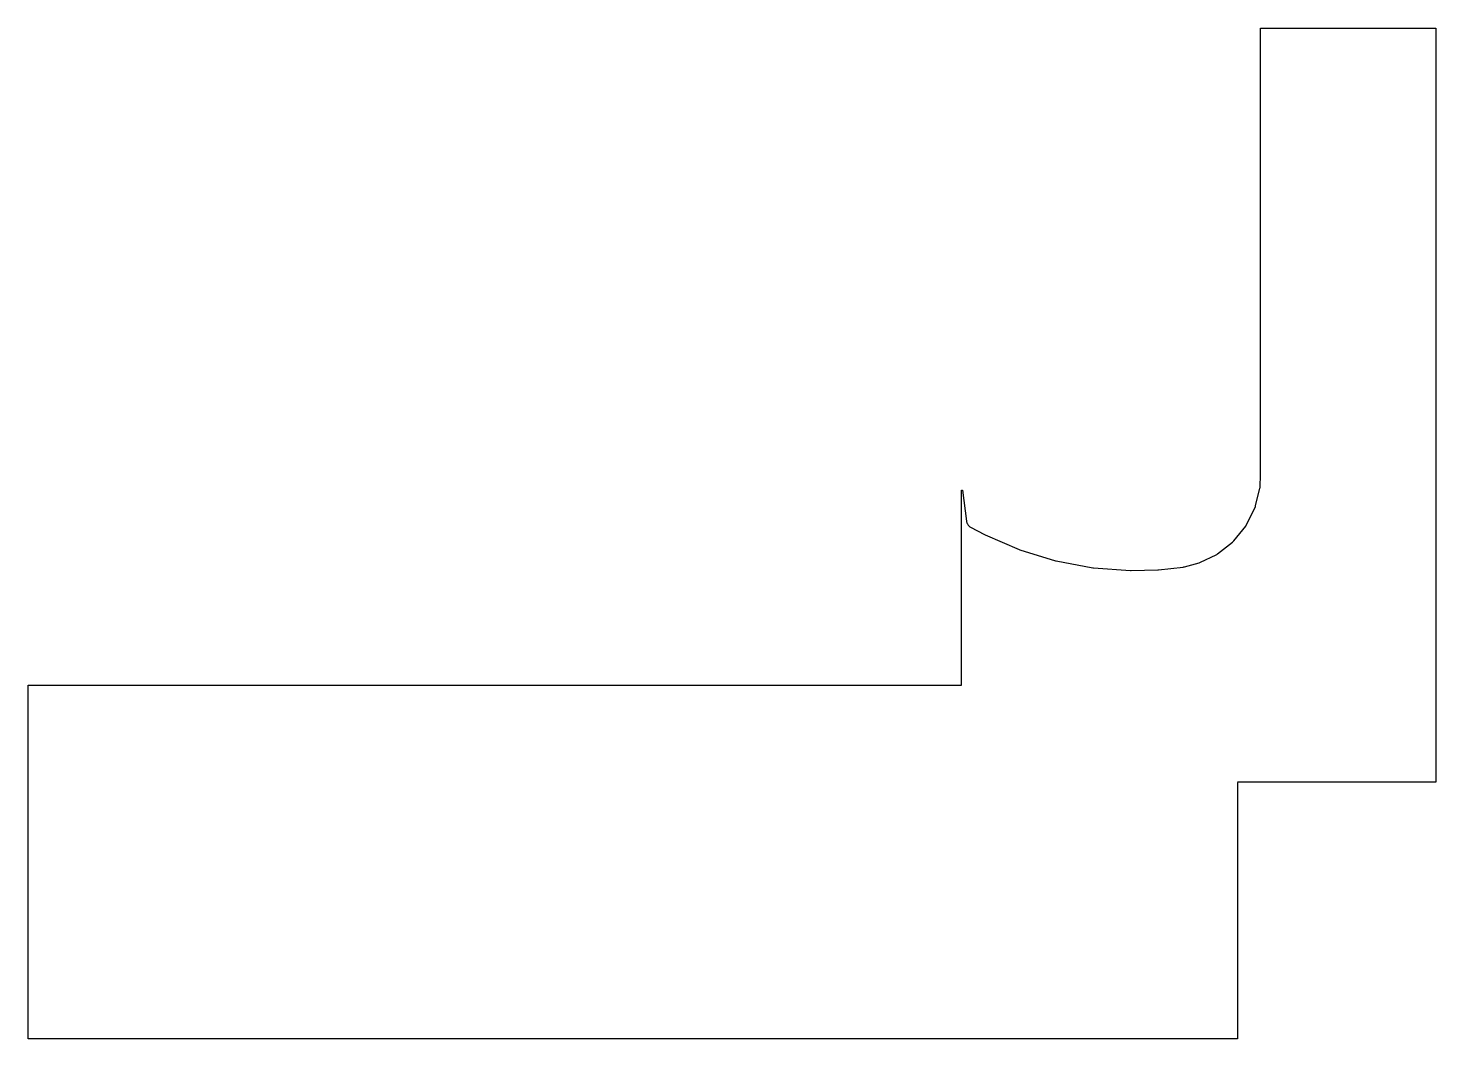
# Model space of a CAD drawing. Header units: millimetres. Extents: x 0 to 362, y 0 to 260.
import ezdxf

# ---------------------------------------------------------------- set-up
doc = ezdxf.new("R2010")
doc.units = ezdxf.units.MM

msp = doc.modelspace()

# ---------------------------------------------------------------- linework, layer by layer
msp.add_lwpolyline([(362, 260.03), (362, 260.03), (362, 260.03), (362, 66), (362, 66), (362, 66), (311, 66), (311, 66), (311.04, 65.93), (311.03, 65.93), (311.03, 65.93), (311.03, 65.92), (311.02, 65.92), (311.01, 65.92), (311.01, 65.92), (311, 65.92), (311, 65.92), (311, 65.91), (311, 0), (0, 0), (0, 0), (0, 0), (0, 91), (239.98, 91), (239.98, 91), (239.98, 141.17), (240.25, 141.19), (241.31, 133.18), (241.34, 132.99), (241.39, 132.81), (241.46, 132.63), (241.55, 132.46), (241.65, 132.3), (241.76, 132.15), (241.89, 132.01), (242.03, 131.89), (242.19, 131.77), (242.35, 131.68), (245.95, 129.76), (246.09, 129.69), (254.84, 125.88), (255.05, 125.8), (264.16, 123.01), (264.39, 122.95), (273.77, 121.21), (273.99, 121.19), (283.5, 120.51), (283.5, 120.51), (283.69, 120.5), (290.5, 120.68), (290.66, 120.69), (297.05, 121.38), (297.21, 121.41), (297.36, 121.44), (301.16, 122.47), (301.34, 122.53), (301.52, 122.6), (305.48, 124.54), (305.66, 124.65), (305.84, 124.77), (309.7, 127.81), (309.7, 127.81), (309.87, 127.96), (310.02, 128.12), (313.1, 131.93), (313.23, 132.11), (313.33, 132.31), (315.5, 136.72), (315.59, 136.92), (315.65, 137.13), (316.75, 141.66), (316.79, 141.87), (316.81, 142.08), (316.88, 145.03), (316.92, 145.03), (316.92, 146.73), (316.92, 146.82), (316.92, 146.82), (316.92, 146.82), (316.92, 189.03), (316.92, 260.03)], close=True)

doc.saveas('drawing.dxf')
